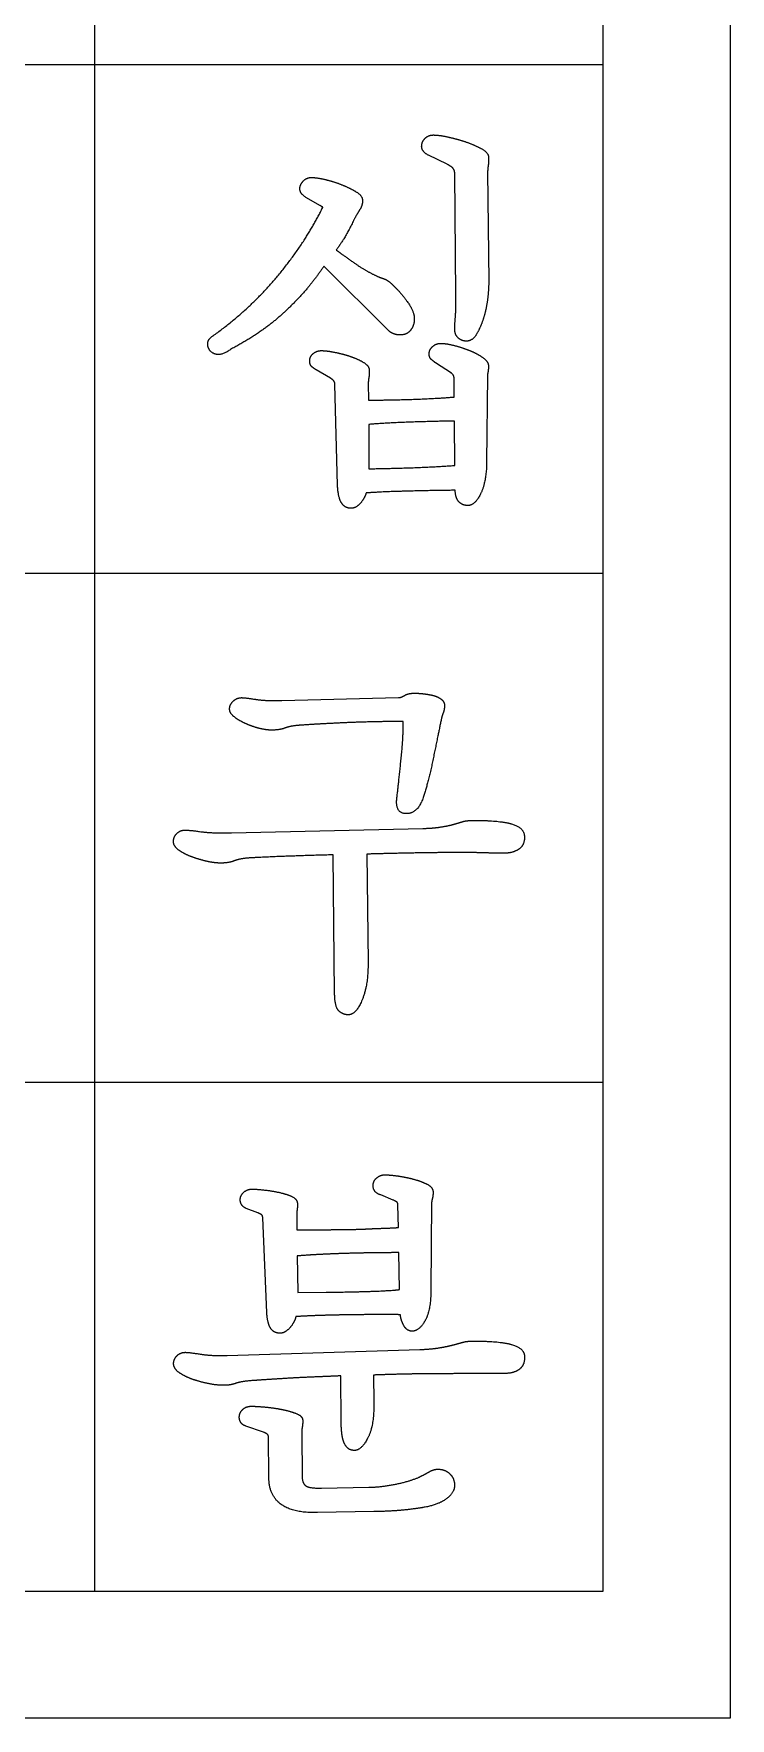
# Model space of a CAD drawing. Header units: millimetres. Extents: x -5 to 270, y -5 to 125.
# Drawn here: x 97.6 to 125, y -5 to 61.2 of the extents above; entities that cross this region are included whole.
import ezdxf

# ---------------------------------------------------------------- set-up
doc = ezdxf.new("R2010")
doc.units = ezdxf.units.MM
doc.layers.get('0').update_dxf_attribs({"linetype": 'CONTINUOUS'})

msp = doc.modelspace()

# ---------------------------------------------------------------- linework, layer by layer
for p, q in [((100, 120), (100, 0)), ((0, 60), (120, 60)), ((113.865, 56.076), (113.133, 56.432)), ((114.211, 50.945), (114.163, 55.734)), ((115.457, 55.762), (115.5, 51.488)), ((108.862, 54.463), (108.333, 54.765)), ((111.577, 49.525), (109.019, 52.069)), ((109.276, 47.668), (108.719, 47.994)), ((114.035, 47.862), (113.407, 48.272)), ((115.446, 47.772), (115.417, 44.369)), ((109.555, 43.465), (109.455, 47.421)), ((110.764, 47.465), (110.771, 46.811)), ((114.145, 46.93), (114.138, 47.665)), ((110.779, 45.853), (110.783, 44.111)), ((114.172, 44.242), (114.155, 45.984)), ((120, 40), (0, 40)), ((107.37, 35.005), (111.953, 35.115)), ((105.39, 29.805), (112.915, 29.975)), ((109.441, 23.48), (109.386, 28.935)), ((110.711, 28.966), (110.754, 24.703)), ((0, 20), (120, 20)), ((111.736, 15.369), (111.251, 15.57)), ((113.255, 15.287), (113.227, 11.845)), ((106.42, 14.868), (105.967, 15.041)), ((106.773, 10.946), (106.614, 14.671)), ((107.954, 14.735), (107.959, 14.194)), ((111.955, 14.292), (111.932, 15.166)), ((111.995, 11.85), (111.967, 13.304)), ((107.968, 13.172), (107.995, 11.734)), ((107.995, 11.734), (109.103, 11.745)), ((105.211, 9.262), (112.788, 9.493)), ((109.697, 6.656), (109.679, 8.459)), ((110.973, 8.491), (110.984, 7.422)), ((106.648, 6.24), (105.95, 6.486)), ((106.853, 4.464), (106.837, 6.086)), ((108.146, 6.174), (108.163, 4.506)), ((108.926, 4.046), (110.79, 4.08)), ((110.979, 3.124), (108.768, 3.086))]:
    msp.add_line(p, q)
for points in [[(-5, 125), (125, 125), (125, -5), (-5, -5)], [(0, 0), (120, 0), (120, 120), (0, 120)]]:
    msp.add_lwpolyline(points, close=True)
for points in [[(112.863, 56.782), (112.861, 56.957), (112.993, 57.092)], [(112.993, 57.092), (113.125, 57.227), (113.316, 57.228)], [(113.316, 57.228), (113.528, 57.231), (113.875, 57.155)], [(113.875, 57.155), (114.222, 57.08), (114.57, 56.966)], [(114.57, 56.966), (114.918, 56.851), (115.206, 56.692)], [(113.133, 56.432), (112.865, 56.563), (112.863, 56.782)], [(115.206, 56.692), (115.495, 56.534), (115.497, 56.338)], [(115.497, 56.338), (115.499, 56.16), (115.477, 56.016)], [(114.114, 55.895), (114.066, 55.977), (113.865, 56.076)], [(114.163, 55.734), (114.162, 55.812), (114.114, 55.895)], [(115.477, 56.016), (115.456, 55.872), (115.457, 55.762)], [(108.073, 55.11), (108.072, 55.268), (108.201, 55.412)], [(108.333, 54.765), (108.075, 54.913), (108.073, 55.11)], [(108.201, 55.412), (108.331, 55.555), (108.527, 55.557)], [(108.527, 55.557), (108.727, 55.559), (109.052, 55.483)], [(109.052, 55.483), (109.376, 55.407), (109.696, 55.283)], [(109.696, 55.283), (110.015, 55.159), (110.277, 55)], [(110.277, 55), (110.538, 54.84), (110.54, 54.648)], [(107.198, 51.682), (108.294, 52.997), (108.96, 54.361)], [(108.972, 54.39), (108.954, 54.401), (108.862, 54.463)], [(108.96, 54.361), (108.99, 54.38), (108.972, 54.39)], [(110.54, 54.648), (110.542, 54.464), (110.424, 54.282)], [(110.169, 53.833), (109.853, 53.166), (109.498, 52.708)], [(110.424, 54.282), (110.305, 54.1), (110.169, 53.833)], [(109.498, 52.708), (109.75, 52.528), (110.139, 52.25)], [(104.663, 49.34), (106.102, 50.367), (107.198, 51.682)], [(109.019, 52.069), (108.417, 51.163), (107.511, 50.308)], [(110.139, 52.25), (110.528, 51.973), (110.893, 51.787)], [(110.893, 51.787), (111.161, 51.644), (111.323, 51.597)], [(111.323, 51.597), (111.485, 51.551), (111.629, 51.427)], [(111.629, 51.427), (111.976, 51.118), (112.273, 50.714)], [(115.5, 51.488), (115.503, 51.166), (115.453, 50.766)], [(112.273, 50.714), (112.57, 50.31), (112.573, 50.015)], [(114.189, 50.071), (114.216, 50.368), (114.211, 50.945)], [(115.453, 50.766), (115.402, 50.367), (115.293, 50.022)], [(107.511, 50.308), (106.604, 49.453), (105.347, 48.802)], [(112.573, 50.015), (112.576, 49.75), (112.432, 49.561)], [(114.164, 49.58), (114.162, 49.775), (114.189, 50.071)], [(115.293, 50.022), (115.185, 49.678), (115.024, 49.404)], [(104.45, 49.018), (104.448, 49.201), (104.663, 49.34)], [(104.572, 48.717), (104.452, 48.835), (104.45, 49.018)], [(112.031, 49.37), (111.755, 49.367), (111.577, 49.525)], [(112.432, 49.561), (112.288, 49.373), (112.031, 49.37)], [(113.29, 48.912), (113.424, 49.037), (113.611, 49.039)], [(113.611, 49.039), (113.807, 49.041), (114.12, 48.962)], [(114.303, 49.248), (114.166, 49.372), (114.164, 49.58)], [(114.626, 49.127), (114.441, 49.125), (114.303, 49.248)], [(115.024, 49.404), (114.863, 49.129), (114.626, 49.127)], [(105.347, 48.802), (104.887, 48.449), (104.572, 48.717)], [(108.46, 48.352), (108.458, 48.518), (108.595, 48.635)], [(108.547, 48.116), (108.461, 48.188), (108.46, 48.352)], [(108.595, 48.635), (108.732, 48.752), (108.913, 48.753)], [(108.913, 48.753), (109.103, 48.755), (109.418, 48.694)], [(109.418, 48.694), (109.732, 48.633), (110.02, 48.54)], [(110.02, 48.54), (110.308, 48.447), (110.556, 48.304)], [(113.158, 48.624), (113.156, 48.787), (113.29, 48.912)], [(113.248, 48.401), (113.159, 48.475), (113.158, 48.624)], [(113.407, 48.272), (113.336, 48.327), (113.248, 48.401)], [(114.12, 48.962), (114.434, 48.883), (114.721, 48.77)], [(114.721, 48.77), (115.009, 48.657), (115.248, 48.495)], [(115.248, 48.495), (115.486, 48.334), (115.488, 48.162)], [(108.719, 47.994), (108.633, 48.044), (108.547, 48.116)], [(110.556, 48.304), (110.803, 48.161), (110.804, 47.981)], [(110.785, 47.693), (110.763, 47.579), (110.764, 47.465)], [(110.804, 47.981), (110.806, 47.807), (110.785, 47.693)], [(114.138, 47.665), (114.136, 47.794), (114.035, 47.862)], [(115.468, 47.893), (115.446, 47.787), (115.446, 47.772)], [(115.488, 48.162), (115.49, 47.999), (115.468, 47.893)], [(109.409, 47.562), (109.363, 47.621), (109.276, 47.668)], [(109.455, 47.421), (109.454, 47.503), (109.409, 47.562)], [(110.771, 46.811), (111.497, 46.806), (112.473, 46.839)], [(112.473, 46.839), (113.449, 46.871), (114.145, 46.93)], [(112.468, 45.944), (111.489, 45.911), (110.779, 45.853)], [(114.155, 45.984), (113.447, 45.977), (112.468, 45.944)], [(115.417, 44.369), (115.409, 43.585), (115.182, 43.127)], [(110.783, 44.111), (111.502, 44.118), (112.413, 44.149)], [(112.413, 44.149), (113.323, 44.18), (114.172, 44.242)], [(109.71, 42.766), (109.577, 42.977), (109.555, 43.465)], [(110.68, 43.159), (110.627, 42.959), (110.458, 42.76)], [(112.324, 43.23), (111.312, 43.205), (110.68, 43.159)], [(114.182, 43.264), (113.336, 43.256), (112.324, 43.23)], [(114.316, 42.825), (114.185, 42.985), (114.182, 43.264)], [(115.182, 43.127), (114.954, 42.669), (114.691, 42.667)], [(110.098, 42.559), (109.843, 42.556), (109.71, 42.766)], [(110.458, 42.76), (110.289, 42.56), (110.098, 42.559)], [(114.691, 42.667), (114.448, 42.664), (114.316, 42.825)], [(105.451, 34.976), (105.593, 35.112), (105.779, 35.114)], [(105.779, 35.114), (105.911, 35.115), (106.326, 35.049)], [(111.953, 35.115), (112.055, 35.116), (112.19, 35.201)], [(112.19, 35.201), (112.326, 35.286), (112.555, 35.289)], [(112.555, 35.289), (112.736, 35.291), (112.938, 35.267)], [(112.938, 35.267), (113.139, 35.244), (113.306, 35.204)], [(113.306, 35.204), (113.472, 35.164), (113.616, 35.067)], [(105.31, 34.664), (105.308, 34.841), (105.451, 34.976)], [(105.512, 34.345), (105.312, 34.495), (105.31, 34.664)], [(106.326, 35.049), (106.74, 34.984), (107.37, 35.005)], [(113.616, 35.067), (113.759, 34.97), (113.76, 34.812)], [(113.714, 34.531), (113.666, 34.416), (113.625, 34.215)], [(113.76, 34.812), (113.762, 34.647), (113.714, 34.531)], [(105.956, 34.086), (105.713, 34.194), (105.512, 34.345)], [(106.477, 33.907), (106.199, 33.979), (105.956, 34.086)], [(106.974, 33.838), (106.754, 33.836), (106.477, 33.907)], [(107.469, 33.914), (107.293, 33.842), (106.974, 33.838)], [(107.956, 34.019), (107.646, 33.986), (107.469, 33.914)], [(108.601, 34.063), (108.145, 34.036), (107.956, 34.019)], [(109.661, 34.119), (109.056, 34.09), (108.601, 34.063)], [(110.954, 34.163), (110.266, 34.148), (109.661, 34.119)], [(112.139, 34.183), (111.641, 34.178), (110.954, 34.163)], [(112.055, 32.704), (112.145, 33.578), (112.139, 34.183)], [(113.625, 34.215), (113.48, 33.53), (113.314, 32.704)], [(111.881, 31.101), (111.965, 31.831), (112.055, 32.704)], [(113.314, 32.704), (113.147, 31.879), (112.924, 31.186)], [(112.924, 31.186), (112.712, 30.561), (112.269, 30.556)], [(112.269, 30.556), (111.841, 30.552), (111.881, 31.101)], [(103.234, 29.773), (103.366, 29.908), (103.557, 29.91)], [(103.557, 29.91), (103.7, 29.911), (104.176, 29.847)], [(104.176, 29.847), (104.653, 29.782), (105.39, 29.805)], [(112.915, 29.975), (113.281, 29.979), (113.591, 30.027)], [(113.591, 30.027), (113.902, 30.076), (114.081, 30.125)], [(114.081, 30.125), (114.26, 30.174), (114.436, 30.23)], [(114.436, 30.23), (114.613, 30.286), (114.819, 30.288)], [(114.819, 30.288), (115.886, 30.299), (116.394, 30.155)], [(116.394, 30.155), (116.902, 30.011), (116.906, 29.637)], [(103.103, 29.462), (103.101, 29.638), (103.234, 29.773)], [(103.336, 29.103), (103.105, 29.257), (103.103, 29.462)], [(116.683, 29.158), (116.456, 29.006), (116.151, 29.003)], [(116.906, 29.637), (116.909, 29.309), (116.683, 29.158)], [(103.853, 28.846), (103.567, 28.949), (103.336, 29.103)], [(104.441, 28.676), (104.14, 28.743), (103.853, 28.846)], [(104.98, 28.613), (104.742, 28.61), (104.441, 28.676)], [(105.483, 28.696), (105.284, 28.616), (104.98, 28.613)], [(106.012, 28.809), (105.682, 28.776), (105.483, 28.696)], [(107.466, 28.876), (106.527, 28.841), (106.012, 28.809)], [(109.386, 28.935), (108.406, 28.912), (107.466, 28.876)], [(112.225, 29.002), (111.408, 28.986), (110.711, 28.966)], [(113.74, 29.025), (113.043, 29.018), (112.225, 29.002)], [(115.212, 29.017), (114.659, 29.034), (113.74, 29.025)], [(116.151, 29.003), (115.765, 28.999), (115.212, 29.017)], [(110.754, 24.703), (110.763, 23.812), (110.522, 23.233)], [(109.605, 22.803), (109.446, 22.958), (109.441, 23.48)], [(110.522, 23.233), (110.281, 22.653), (109.983, 22.65)], [(109.983, 22.65), (109.764, 22.648), (109.605, 22.803)], [(110.953, 15.928), (110.951, 16.107), (111.086, 16.232)], [(111.251, 15.57), (110.956, 15.664), (110.953, 15.928)], [(111.086, 16.232), (111.22, 16.357), (111.407, 16.359)], [(111.407, 16.359), (111.612, 16.361), (111.916, 16.317)], [(111.916, 16.317), (112.22, 16.274), (112.521, 16.195)], [(112.521, 16.195), (112.822, 16.117), (113.066, 15.998)], [(113.066, 15.998), (113.31, 15.879), (113.312, 15.677)], [(105.728, 15.379), (105.726, 15.543), (105.86, 15.669)], [(105.967, 15.041), (105.73, 15.137), (105.728, 15.379)], [(105.86, 15.669), (105.994, 15.795), (106.181, 15.797)], [(106.181, 15.797), (106.462, 15.799), (106.912, 15.733)], [(106.912, 15.733), (107.361, 15.667), (107.679, 15.543)], [(107.679, 15.543), (107.977, 15.431), (107.979, 15.22)], [(111.904, 15.273), (111.878, 15.31), (111.736, 15.369)], [(111.932, 15.166), (111.931, 15.237), (111.904, 15.273)], [(113.284, 15.428), (113.255, 15.314), (113.255, 15.287)], [(113.312, 15.677), (113.313, 15.542), (113.284, 15.428)], [(106.587, 14.772), (106.561, 14.805), (106.42, 14.868)], [(106.614, 14.671), (106.613, 14.74), (106.587, 14.772)], [(107.966, 14.996), (107.952, 14.905), (107.954, 14.735)], [(107.979, 15.22), (107.981, 15.087), (107.966, 14.996)], [(107.959, 14.194), (107.997, 14.192), (108.318, 14.195)], [(108.318, 14.195), (108.639, 14.198), (109.109, 14.203)], [(109.109, 14.203), (109.442, 14.206), (109.877, 14.211)], [(109.877, 14.211), (110.311, 14.215), (110.693, 14.233)], [(110.693, 14.233), (111.074, 14.252), (111.438, 14.263)], [(111.438, 14.263), (111.802, 14.274), (111.955, 14.292)], [(109.223, 13.247), (108.746, 13.227), (108.37, 13.201)], [(110.189, 13.279), (109.699, 13.267), (109.223, 13.247)], [(111.028, 13.295), (110.68, 13.291), (110.189, 13.279)], [(111.582, 13.3), (111.301, 13.298), (111.028, 13.295)], [(111.967, 13.304), (111.862, 13.303), (111.582, 13.3)], [(108.37, 13.201), (107.993, 13.175), (107.968, 13.172)], [(109.103, 11.745), (110.099, 11.755), (110.879, 11.782)], [(110.879, 11.782), (111.658, 11.808), (111.995, 11.85)], [(113.227, 11.845), (113.219, 10.996), (112.986, 10.607)], [(106.919, 10.337), (106.794, 10.542), (106.773, 10.946)], [(107.917, 10.788), (107.86, 10.551), (107.675, 10.344)], [(108.35, 10.811), (107.948, 10.792), (107.917, 10.788)], [(109.259, 10.843), (108.753, 10.83), (108.35, 10.811)], [(110.287, 10.861), (109.764, 10.855), (109.259, 10.843)], [(111.189, 10.87), (110.81, 10.866), (110.287, 10.861)], [(111.781, 10.868), (111.561, 10.874), (111.189, 10.87)], [(112.027, 10.861), (112.002, 10.863), (111.781, 10.868)], [(112.162, 10.432), (112.04, 10.652), (112.027, 10.861)], [(112.986, 10.607), (112.752, 10.218), (112.5, 10.215)], [(107.3, 10.135), (107.045, 10.133), (106.919, 10.337)], [(107.675, 10.344), (107.491, 10.137), (107.3, 10.135)], [(112.5, 10.215), (112.284, 10.213), (112.162, 10.432)], [(103.239, 9.247), (103.371, 9.382), (103.562, 9.384)], [(103.562, 9.384), (103.71, 9.385), (104.155, 9.313)], [(104.155, 9.313), (104.6, 9.241), (105.211, 9.262)], [(112.788, 9.493), (113.252, 9.512), (113.549, 9.561)], [(113.549, 9.561), (113.847, 9.609), (114.075, 9.668)], [(114.075, 9.668), (114.302, 9.726), (114.462, 9.774)], [(114.462, 9.774), (114.621, 9.822), (114.824, 9.824)], [(114.824, 9.824), (115.891, 9.835), (116.399, 9.691)], [(116.399, 9.691), (116.907, 9.548), (116.91, 9.204)], [(103.109, 8.937), (103.107, 9.112), (103.239, 9.247)], [(103.344, 8.576), (103.111, 8.732), (103.109, 8.937)], [(116.695, 8.711), (116.477, 8.558), (116.171, 8.555)], [(116.91, 9.204), (116.914, 8.864), (116.695, 8.711)], [(103.862, 8.321), (103.578, 8.42), (103.344, 8.576)], [(104.479, 8.153), (104.147, 8.221), (103.862, 8.321)], [(105.106, 8.088), (104.811, 8.085), (104.479, 8.153)], [(105.552, 8.164), (105.346, 8.091), (105.106, 8.088)], [(106.185, 8.271), (105.758, 8.238), (105.552, 8.164)], [(106.832, 8.314), (106.431, 8.287), (106.185, 8.271)], [(107.733, 8.37), (107.234, 8.341), (106.832, 8.314)], [(108.761, 8.419), (108.232, 8.399), (107.733, 8.37)], [(109.679, 8.459), (109.29, 8.439), (108.761, 8.419)], [(111.919, 8.52), (111.412, 8.507), (110.973, 8.491)], [(112.759, 8.536), (112.426, 8.533), (111.919, 8.52)], [(114.054, 8.545), (113.502, 8.544), (112.759, 8.536)], [(115.017, 8.551), (114.607, 8.547), (114.054, 8.545)], [(115.699, 8.554), (115.428, 8.555), (115.017, 8.551)], [(116.171, 8.555), (115.971, 8.553), (115.699, 8.554)], [(110.984, 7.422), (110.994, 6.479), (110.739, 6.004)], [(105.692, 6.832), (105.691, 7.012), (105.825, 7.137)], [(105.95, 6.486), (105.695, 6.568), (105.692, 6.832)], [(105.825, 7.137), (105.959, 7.262), (106.146, 7.264)], [(106.146, 7.264), (106.334, 7.266), (106.668, 7.238)], [(106.668, 7.238), (107.002, 7.209), (107.317, 7.149)], [(107.317, 7.149), (107.632, 7.09), (107.908, 6.988)], [(107.908, 6.988), (108.184, 6.887), (108.186, 6.706)], [(108.186, 6.706), (108.188, 6.543), (108.166, 6.436)], [(109.833, 5.785), (109.703, 6.046), (109.697, 6.656)], [(106.837, 6.086), (106.836, 6.172), (106.648, 6.24)], [(108.166, 6.436), (108.144, 6.33), (108.146, 6.174)], [(110.739, 6.004), (110.485, 5.53), (110.227, 5.528)], [(110.227, 5.528), (109.962, 5.525), (109.833, 5.785)], [(112.758, 4.476), (112.977, 4.582), (113.154, 4.685)], [(113.154, 4.685), (113.33, 4.788), (113.494, 4.79)], [(113.494, 4.79), (113.772, 4.793), (113.962, 4.616)], [(108.768, 3.086), (106.868, 3.037), (106.853, 4.464)], [(108.163, 4.506), (108.165, 4.236), (108.304, 4.139)], [(108.304, 4.139), (108.442, 4.041), (108.926, 4.046)], [(110.79, 4.08), (111.198, 4.084), (111.756, 4.186)], [(111.756, 4.186), (112.314, 4.287), (112.758, 4.476)], [(114.156, 4.157), (114.159, 3.867), (113.832, 3.624)], [(113.962, 4.616), (114.153, 4.438), (114.156, 4.157)], [(113.832, 3.624), (113.505, 3.381), (112.92, 3.286)], [(112.025, 3.173), (111.519, 3.129), (110.979, 3.124)], [(112.92, 3.286), (112.531, 3.217), (112.025, 3.173)]]:
    msp.add_open_spline(points, degree=2)

doc.saveas('drawing.dxf')
